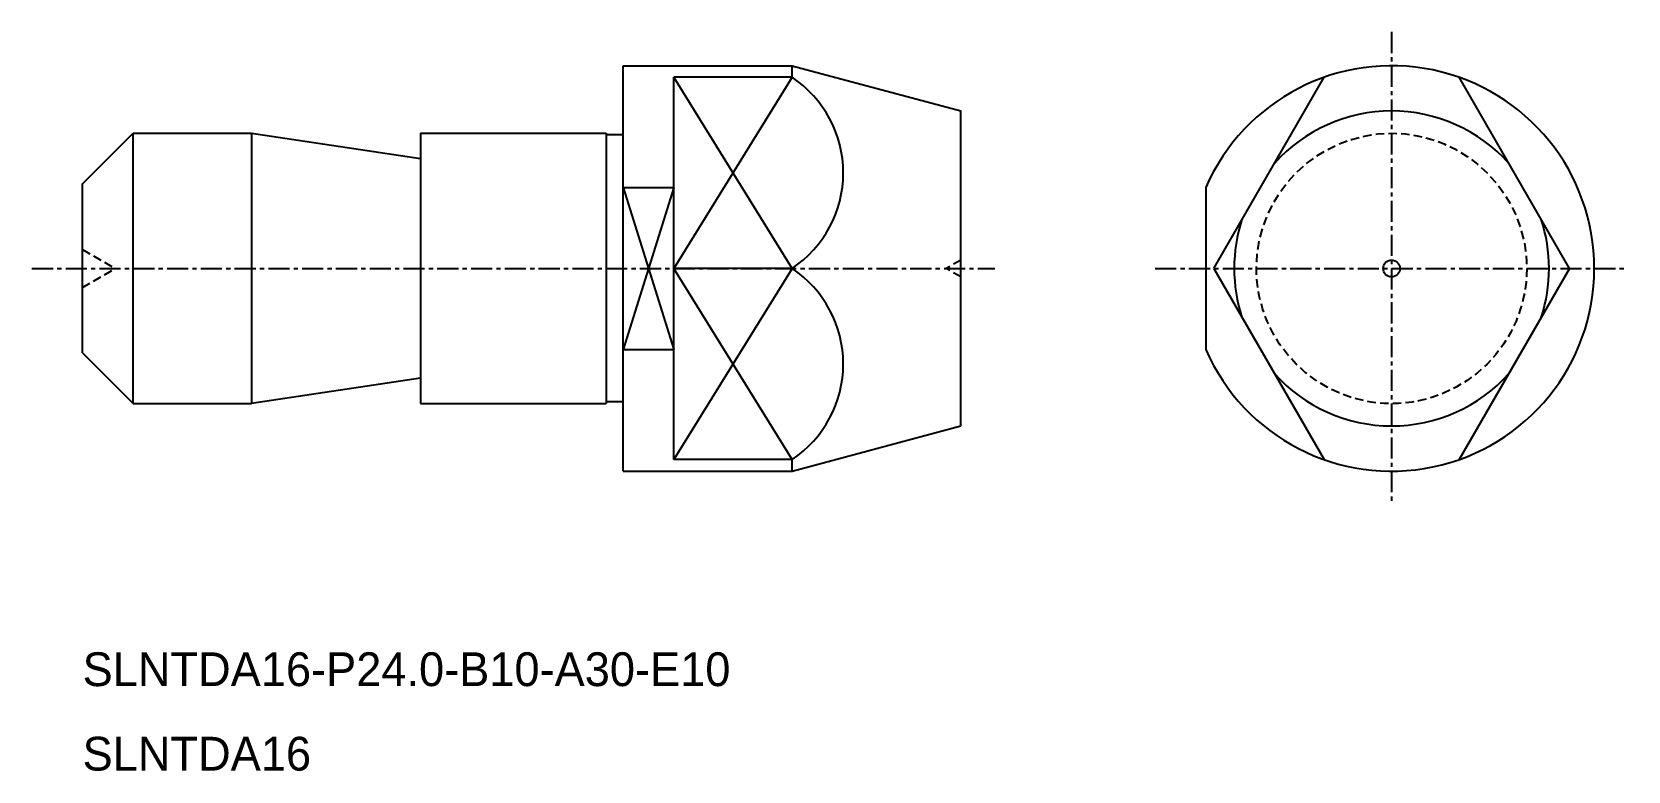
# Model space of a CAD drawing. Extents: x -2047.9 to -1953.4, y -827.4 to -783.7.
import ezdxf

# ---------------------------------------------------------------- set-up
doc = ezdxf.new("R2010")
doc.units = 0
doc.linetypes.add('CENTER', pattern=[2, 1.25, -0.25, 0.25, -0.25])
doc.linetypes.add('DASHED', pattern=[0.75, 0.5, -0.25])
doc.layers.get('0').update_dxf_attribs({"linetype": 'CONTINUOUS'})
doc.layers.add('CENTER', color=1, linetype='CENTER')

msp = doc.modelspace()

# ---------------------------------------------------------------- linework, layer by layer
at = {"color": 7, "linetype": 'CONTINUOUS'}
for p, q in [((-2012.895, -785.66), (-2002.895, -785.66)), ((-2012.895, -809.66), (-2012.895, -785.66)), ((-2002.895, -785.66), (-1992.895, -788.339)), ((-2002.895, -786.346), (-2002.895, -785.66)), ((-2002.895, -786.346), (-2002.895, -785.66)), ((-2009.895, -808.974), (-2009.895, -786.346)), ((-1992.895, -806.98), (-1992.895, -788.339)), ((-2044.895, -792.66), (-2041.895, -789.66)), ((-2041.895, -789.66), (-2034.895, -789.66)), ((-2034.895, -789.66), (-2034.895, -805.66)), ((-2034.895, -789.66), (-2024.895, -791.16)), ((-2024.895, -789.66), (-2024.895, -805.66)), ((-2024.895, -789.66), (-2013.895, -789.66)), ((-2013.895, -789.66), (-2013.895, -805.66)), ((-2012.895, -789.76), (-2013.895, -789.76)), ((-2044.895, -802.66), (-2044.895, -792.66)), ((-2012.895, -792.864), (-2009.895, -792.864)), ((-2044.895, -802.66), (-2041.895, -805.66)), ((-2012.895, -802.456), (-2009.895, -802.456)), ((-2024.895, -804.16), (-2034.895, -805.66)), ((-2041.895, -805.66), (-2034.895, -805.66)), ((-2024.895, -805.66), (-2013.895, -805.66)), ((-2012.895, -805.56), (-2013.895, -805.56)), ((-2002.895, -809.66), (-1992.895, -806.98)), ((-2012.895, -809.66), (-2002.895, -809.66)), ((-2002.895, -809.66), (-2002.895, -808.974)), ((-2002.895, -809.66), (-2002.895, -808.974))]:
    msp.add_line(p, q, dxfattribs=at)
at = {"color": 3, "linetype": 'CONTINUOUS'}
for p, q in [((-2002.895, -797.66), (-2009.895, -786.346)), ((-2002.895, -786.346), (-2009.895, -797.66)), ((-2012.895, -792.864), (-2009.895, -802.456)), ((-2009.895, -792.864), (-2012.895, -802.456)), ((-2002.895, -808.974), (-2009.895, -797.66)), ((-2002.895, -797.66), (-2009.895, -808.974))]:
    msp.add_line(p, q, dxfattribs=at)
for p, q in [((-2002.895, -786.346), (-2009.895, -786.346)), ((-2002.895, -797.66), (-2009.895, -797.66)), ((-2002.895, -808.974), (-2009.895, -808.974))]:
    msp.add_line(p, q)
at = {"color": 3, "linetype": 'DASHED'}
for p, q in [((-2044.895, -796.535), (-2042.947, -797.66)), ((-1992.895, -797.16), (-1993.761, -797.66)), ((-2044.895, -798.785), (-2042.947, -797.66)), ((-1992.895, -798.16), (-1993.761, -797.66))]:
    msp.add_line(p, q, dxfattribs=at)
msp.add_circle((-1967.395, -797.66), 8, dxfattribs=at)
for centre in [(-2006.654, -792.003), (-2006.654, -803.317)]:
    msp.add_arc(centre, 6.792, 303.60529, 56.39471)
at = {"layer": 'CENTER', "color": 1, "linetype": 'CENTER'}
for p, q in [((-1967.395, -783.66), (-1967.395, -811.66)), ((-2047.895, -797.66), (-1990.895, -797.66)), ((-1981.395, -797.66), (-1953.395, -797.66))]:
    msp.add_line(p, q, dxfattribs=at)
at = {"layer": 'CENTER', "color": 7, "linetype": 'CONTINUOUS'}
for p, q in [((-1977.927, -797.66), (-1971.395, -786.346)), ((-1956.863, -797.66), (-1963.395, -786.346)), ((-2041.895, -805.66), (-2041.895, -789.66)), ((-1978.395, -792.864), (-1978.395, -802.456)), ((-1977.927, -797.66), (-1971.395, -808.974)), ((-1956.863, -797.66), (-1963.395, -808.974))]:
    msp.add_line(p, q, dxfattribs=at)
msp.add_circle((-1967.395, -797.66), 0.5, dxfattribs=at)
for radius, start, end in [(12, 203.55646, 156.44354), (9.321, 41.87747, 138.12253), (9.321, 161.87747, 198.12253), (9.321, 341.87747, 18.12253), (9.321, 221.87747, 318.12253)]:
    msp.add_arc((-1967.395, -797.66), radius, start, end, dxfattribs=at)

# ---------------------------------------------------------------- texts
at = {"color": 7, "linetype": 'CONTINUOUS'}
for s, p in [('SLNTDA16-P24.0-B10-A30-E10', (-2044.895, -822.381)), ('SLNTDA16', (-2044.895, -827.381))]:
    msp.add_text(s, height=2, dxfattribs=at).set_placement(p)

doc.saveas('drawing.dxf')
